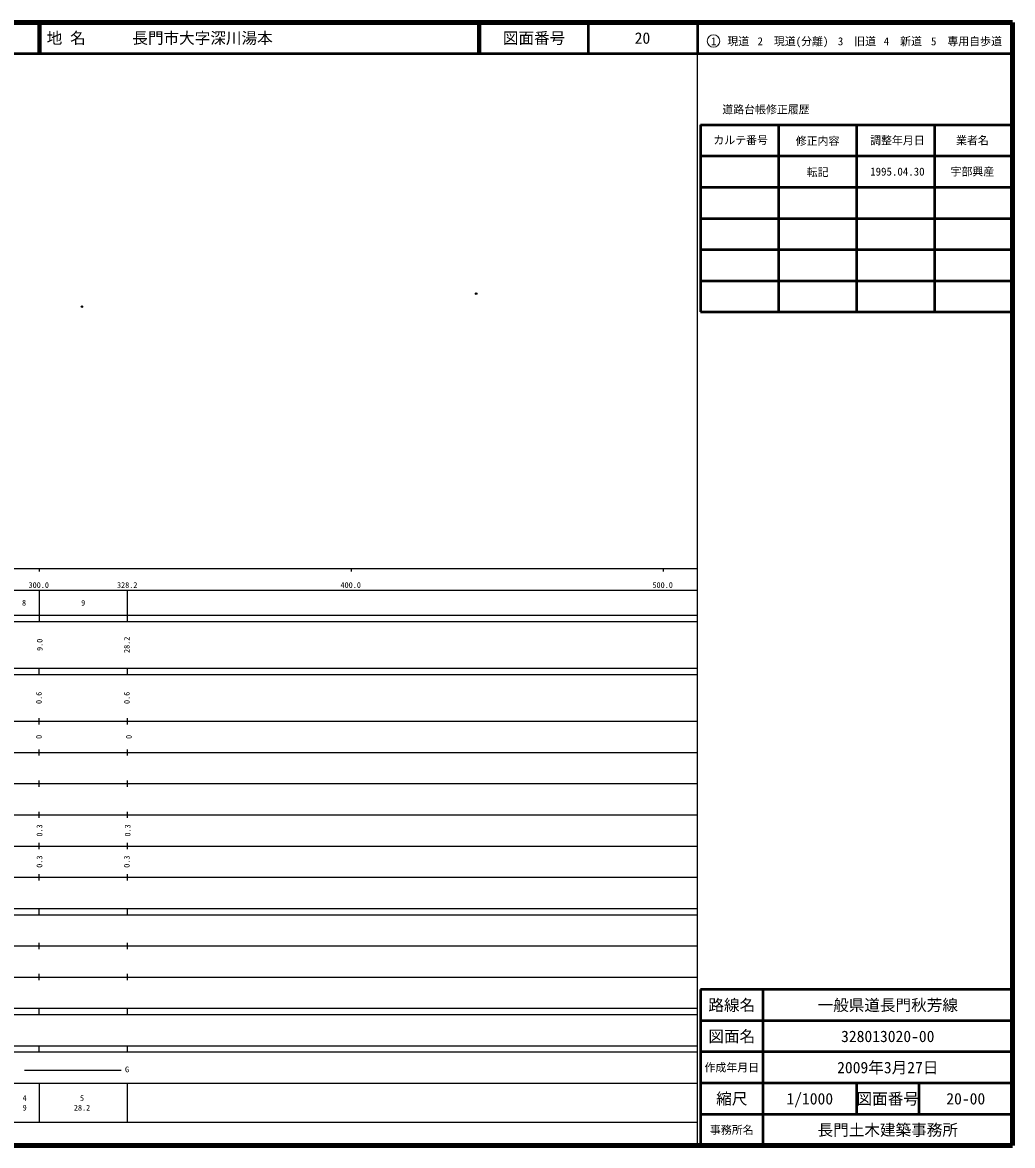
# Model space of a CAD drawing. Units: millimetres on the paper. Extents: x 40 to 680, y 20 to 380.
# Drawn here: x 362.6 to 680, y 20 to 380 of the extents above; entities that cross this region are included whole.
import ezdxf
from ezdxf.enums import TextEntityAlignment as Align

# ---------------------------------------------------------------- set-up
doc = ezdxf.new("R2010")
doc.units = ezdxf.units.MM
doc.header["$PDMODE"] = 32
doc.header["$PDSIZE"] = 0.5
doc.layers.add('M-OTRS', color=6, linetype='Continuous')
for name, color, linetype, lineweight in [('M-TTL', 2, 'Continuous', 140), ('M-TTL-BAND', 7, 'Continuous', 25), ('M-TTL-FRAM', 2, 'Continuous', 50), ('M-TTL-LINE', 7, 'Continuous', 50), ('M-TTL-TXT', 7, 'Continuous', 13)]:
    doc.layers.add(name, color=color, linetype=linetype, lineweight=lineweight)
doc.styles.add('ＭＳ ゴシック', font='')
doc.styles.get('ＭＳ ゴシック').set_extended_font_data('MS Gothic')

msp = doc.modelspace()

# ---------------------------------------------------------------- linework, layer by layer
at = {"layer": 'M-OTRS'}
for p in [(508.074, 293.08), (381.67, 288.927)]:
    msp.add_point(p, dxfattribs=at)
at = {"layer": 'M-TTL'}
for p, q in [((680, 380), (40, 380)), ((680, 20), (680, 380)), ((40, 20), (680, 20))]:
    msp.add_line(p, q, dxfattribs=at)
at = {"layer": 'M-TTL-BAND'}
for p, q in [((579, 20), (579, 370)), ((40, 205), (579, 205)), ((368, 205), (368, 204)), ((468, 205), (468, 204)), ((568, 205), (568, 204)), ((68, 198), (579, 198)), ((368, 198), (368, 188)), ((396.2, 198), (396.2, 188)), ((40, 190), (579, 190)), ((40, 188), (579, 188)), ((40, 173), (579, 173)), ((368, 171), (368, 173)), ((396.2, 173), (396.2, 171)), ((40, 171), (579, 171)), ((40, 156), (579, 156)), ((368, 155), (368, 157)), ((396.2, 157), (396.2, 155)), ((46, 146), (579, 146)), ((368, 145), (368, 147)), ((396.2, 147), (396.2, 145)), ((368, 135), (368, 137)), ((396.2, 137), (396.2, 135)), ((52, 136), (579, 136)), ((46, 126), (579, 126)), ((368, 125), (368, 127)), ((396.2, 127), (396.2, 125)), ((52, 116), (579, 116)), ((368, 115), (368, 117)), ((396.2, 117), (396.2, 115)), ((46, 106), (579, 106)), ((368, 105), (368, 107)), ((396.2, 107), (396.2, 105)), ((40, 96), (579, 96)), ((40, 94), (579, 94)), ((368, 94), (368, 96)), ((396.2, 96), (396.2, 94)), ((49, 84), (579, 84)), ((368, 83), (368, 85)), ((396.2, 85), (396.2, 83)), ((40, 74), (579, 74)), ((368, 73), (368, 75)), ((396.2, 75), (396.2, 73)), ((40, 64), (579, 64)), ((40, 62), (579, 62)), ((368, 62), (368, 64)), ((396.2, 64), (396.2, 62)), ((40, 52), (579, 52)), ((368, 50), (368, 52)), ((396.2, 52), (396.2, 50)), ((40, 50), (579, 50)), ((363.257, 44.111), (394.258, 44.111)), ((40, 40), (579, 40)), ((368, 40), (368, 27.5)), ((396.2, 40), (396.2, 27.5)), ((68, 27.5), (579, 27.5))]:
    msp.add_line(p, q, dxfattribs=at)
at = {"layer": 'M-TTL-FRAM'}
for p, q in [((580, 347.197), (580, 287.197)), ((580, 347.197), (680, 347.197)), ((580, 287.197), (680, 287.197)), ((680, 70), (580, 70)), ((580, 70), (580, 20))]:
    msp.add_line(p, q, dxfattribs=at)
at = {"layer": 'M-TTL-LINE'}
for p, q in [((367.75, 380), (367.75, 370)), ((368.25, 380), (368.25, 370)), ((508.747, 380), (508.747, 370)), ((509.247, 380), (509.247, 370)), ((543.997, 380), (543.997, 370)), ((579, 380), (579, 370)), ((40, 370), (680, 370)), ((605, 347.197), (605, 287.197)), ((630, 347.197), (630, 287.197)), ((655, 347.197), (655, 287.197)), ((580, 337.197), (680, 337.197)), ((580, 327.197), (680, 327.197)), ((580, 317.197), (680, 317.197)), ((580, 307.197), (680, 307.197)), ((580, 297.197), (680, 297.197)), ((600, 70), (600, 20)), ((680, 60), (580, 60)), ((680, 50), (580, 50)), ((680, 40), (580, 40)), ((630, 40), (630, 30)), ((650, 40), (650, 30)), ((680, 30), (580, 30))]:
    msp.add_line(p, q, dxfattribs=at)
at = {"layer": 'M-TTL-TXT'}
msp.add_circle((584.147, 374.034), 2, dxfattribs=at)

# ---------------------------------------------------------------- texts
at = {"layer": 'M-TTL-BAND', "style": 'ＭＳ ゴシック'}
for s, p in [('300.0', (367.844, 198.195)), ('328.2', (396.2, 198.195)), ('400.0', (467.844, 198.195)), ('500.0', (567.844, 198.195))]:
    msp.add_text(s, height=1.833, dxfattribs=at).set_placement(p, align=Align.BOTTOM_CENTER)
for s, p in [('8', (363.129, 194)), ('9', (382.083, 194)), ('G', (396.147, 44.406)), ('4', (363.324, 35.238)), ('5', (381.719, 35.238)), ('9', (363.324, 32.131)), ('28.2', (381.719, 32.131))]:
    msp.add_text(s, height=1.833, dxfattribs=at).set_placement(p, align=Align.MIDDLE_CENTER)
for s, p in [('9.0', (368.134, 180.5)), ('28.2', (396.081, 180.5)), ('0.6', (367.882, 163.5)), ('0.6', (396.081, 163.5)), ('0', (367.882, 151)), ('0', (396.706, 151)), ('0.3', (368.069, 121)), ('0.3', (396.331, 121)), ('0.3', (368.069, 111)), ('0.3', (396.081, 111))]:
    msp.add_text(s, height=1.833, rotation=90, dxfattribs=at).set_placement(p, align=Align.MIDDLE_CENTER)
at = {"layer": 'M-TTL-TXT', "style": 'ＭＳ ゴシック'}
msp.add_text('地 名      長門市大字深川湯本', height=3.666, dxfattribs=at).set_placement((370.38, 375), align=Align.MIDDLE_LEFT)
for s, height, p in [('図面番号', 3.666, (526.622, 375)), ('20', 3.666, (561.372, 375)), ('1\u3000現道', 2.566, (589.448, 373.958)), ('2\u3000現道(分離)', 2.566, (609.619, 373.958)), ('3\u3000旧道', 2.566, (630.121, 373.958)), ('4\u3000新道', 2.566, (644.824, 373.958)), ('5\u3000専用自歩道', 2.566, (665.228, 373.958)), ('道路台帳修正履歴', 2.566, (600.968, 352.113)), ('カルテ番号', 2.566, (592.839, 342.277)), ('修正内容', 2.566, (617.509, 342.023)), ('調整年月日', 2.566, (643.089, 342.197)), ('業者名', 2.566, (667.134, 342.197)), ('転記', 2.566, (617.509, 332.023)), ('1995.04.30', 2.566, (643.089, 332.197)), ('宇部興産', 2.566, (667.134, 332.197)), ('路線名', 3.666, (590, 65)), ('一般県道長門秋芳線', 3.666, (640, 65)), ('図面名', 3.666, (590, 55)), ('328013020-00', 3.666, (640, 55)), ('2009年3月27日', 3.666, (640, 45)), ('作成年月日', 2.566, (590, 45)), ('縮尺', 3.666, (590, 35)), ('1/1000', 3.666, (615, 35)), ('図面番号', 3.666, (640, 35)), ('20-00', 3.666, (665, 35)), ('事務所名', 2.566, (590, 25)), ('長門土木建築事務所', 3.666, (640, 25))]:
    msp.add_text(s, height=height, dxfattribs=at).set_placement(p, align=Align.MIDDLE_CENTER)

doc.saveas('drawing.dxf')
